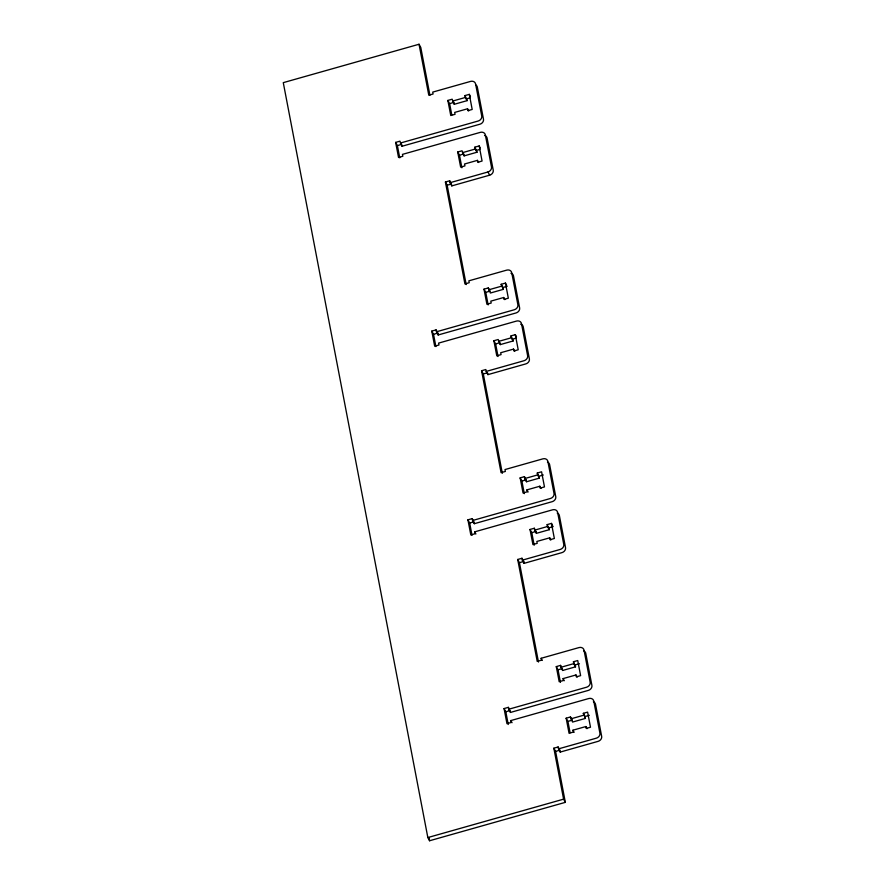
<?xml version="1.0" encoding="UTF-8"?>
<svg xmlns="http://www.w3.org/2000/svg" width="885" height="885" viewBox="0 0 885 885"><rect width="100%" height="100%" fill="white"/><g stroke="black" fill="none" stroke-linecap="round" stroke-linejoin="round"><path stroke-width="1.33" d="M429.922 95.215L420.773 47.447L419.036 44.25L283.277 82.648L427.842 837.553L429.579 840.75L565.338 802.352L555.581 751.398L553.844 748.201L558.125 746.984L559.873 750.181L555.581 751.398M468.707 110.913L467.545 108.778L454.691 112.417L455.045 114.309L450.764 115.515L447.865 100.425L452.158 99.209L454.259 104.286L467.114 100.647L465.012 95.569L469.304 94.363L470.466 96.487M452.512 101.1L465.377 97.461L467.114 100.647M447.865 100.425L449.613 103.611L453.894 102.406L454.259 104.286M466.76 98.766L469.968 97.859M558.125 746.984L558.49 748.876L596.357 738.167A4.502 3.794 -28.6 0 0 599.919 733.178L593.78 701.097A4.502 3.794 -28.6 0 0 588.768 698.531L510.888 720.556L511.242 722.448L506.961 723.664L504.074 708.564L508.355 707.347L508.72 709.239L586.6 687.214A4.502 3.794 -28.6 0 0 590.162 682.224L584.023 650.143A4.502 3.794 -28.6 0 0 579.011 647.577L541.144 658.285L541.498 660.177L537.217 661.383L517.703 559.475L521.984 558.258L522.349 560.15L560.216 549.441A4.502 3.794 -28.6 0 0 563.778 544.452L557.638 512.371A4.502 3.794 -28.6 0 0 552.627 509.804L474.747 531.83L475.112 533.721L470.82 534.938L467.933 519.838L472.214 518.621L472.579 520.513L550.459 498.476A4.502 3.794 -28.6 0 0 554.021 493.498L547.881 461.406A4.502 3.794 -28.6 0 0 542.87 458.85L505.003 469.559L505.357 471.451L501.076 472.656L481.562 370.749L485.843 369.532L486.208 371.423L524.075 360.715A4.502 3.794 -28.6 0 0 527.637 355.726L521.497 323.644A4.502 3.794 -28.6 0 0 516.486 321.078L438.606 343.103L438.971 344.995L434.679 346.212L431.791 331.112L436.073 329.895L436.438 331.786L514.318 309.75A4.502 3.794 -28.6 0 0 517.88 304.772L511.74 272.68A4.502 3.794 -28.6 0 0 506.729 270.124L468.862 280.833L469.216 282.724L464.935 283.93L445.42 182.022L449.702 180.805L450.067 182.697L487.934 171.989A4.502 3.794 -28.6 0 0 491.496 167L485.356 134.918A4.502 3.794 -28.6 0 0 480.345 132.352L402.465 154.377L402.83 156.269L398.538 157.486L395.65 142.385L399.931 141.169L402.033 146.246L479.913 124.221A4.502 3.794 -28.6 0 0 483.487 119.232L477.336 87.15A4.502 3.794 -28.6 0 0 475.577 84.838M400.297 143.06L478.177 121.024A4.502 3.794 -28.6 0 0 481.739 116.046L475.599 83.953A4.502 3.794 -28.6 0 0 470.588 81.398L432.721 92.106L433.075 93.998L428.794 95.204L419.036 44.25M395.65 142.385L397.387 145.571L401.403 144.443M478.586 162.497L477.424 160.362L464.559 164.002L464.924 165.893L460.642 167.11L457.744 152.01L462.036 150.793L464.138 155.871L476.993 152.231L474.891 147.153L479.183 145.948L480.345 148.072M462.39 152.685L475.256 149.045L476.993 152.231M457.744 152.01L459.492 155.196L463.773 153.99L464.138 155.871M476.639 150.35L479.847 149.443M445.42 182.022L447.157 185.208L451.45 184.003L451.804 185.883L489.67 175.175A4.502 3.794 -28.6 0 0 493.244 170.185L487.093 138.104A4.502 3.794 -28.6 0 0 484.549 135.494M484.006 289.152L488.299 287.935L490.036 291.132L485.754 292.338L484.006 289.152L486.905 304.252L491.186 303.035L490.821 301.143L503.687 297.504L504.848 299.639M488.299 287.935L490.401 293.012L503.255 289.373L501.153 284.295L505.446 283.089L506.607 285.213M488.653 289.826L501.518 286.187M501.153 284.295L502.901 287.492L507.182 286.275M431.791 331.112L433.528 334.298L437.544 333.169M436.438 331.786L438.175 334.973L516.055 312.947A4.502 3.794 -28.6 0 0 519.628 307.958L513.477 275.877A4.502 3.794 -28.6 0 0 510.933 273.266M514.727 351.223L513.566 349.099L500.7 352.728L501.065 354.62L496.784 355.836L493.885 340.736L498.178 339.519L500.279 344.597L513.134 340.968L511.032 335.88L515.324 334.674L516.486 336.798M498.532 341.411L511.397 337.771L513.134 340.968M493.885 340.736L495.633 343.922L499.914 342.716L500.279 344.597M512.78 339.077L515.988 338.17M481.562 370.749L483.298 373.946L487.314 372.806M486.208 371.423L487.945 374.62L525.812 363.901A4.502 3.794 -28.6 0 0 529.385 358.912L523.234 326.83A4.502 3.794 -28.6 0 0 520.69 324.22M520.148 477.878L524.44 476.661L526.542 481.739L539.396 478.11L537.295 473.021L541.587 471.816L544.474 486.916L540.193 488.122L539.828 486.241L526.962 489.87L527.327 491.761L523.046 492.978L520.148 477.878L521.896 481.064L524.296 493.653M524.44 476.661L524.794 478.553L537.66 474.913L539.396 478.11M521.896 481.064L526.177 479.858M539.042 476.219L543.324 475.002M467.933 519.838L469.669 523.024L473.962 521.818L472.214 518.621M472.579 520.513L474.316 523.699L552.196 501.673A4.502 3.794 -28.6 0 0 555.769 496.684L549.618 464.603A4.502 3.794 -28.6 0 0 547.472 462.125M550.868 539.95L549.707 537.826L536.841 541.454L537.206 543.346L532.925 544.563L530.026 529.462L534.319 528.245L536.421 533.323L549.275 529.695L547.173 524.606L551.466 523.4L552.627 525.524M534.319 528.245L534.673 530.137L547.538 526.498L549.275 529.695M530.026 529.462L531.774 532.648L536.056 531.442M548.921 527.803L553.202 526.586M517.703 559.475L519.44 562.672L523.455 561.533M522.349 560.15L524.086 563.347L561.953 552.627A4.502 3.794 -28.6 0 0 565.526 547.649L559.375 515.557A4.502 3.794 -28.6 0 0 557.229 513.079M556.289 666.604L560.581 665.387L562.683 670.465L575.538 666.836L573.436 661.748L577.728 660.542L580.615 675.642L576.334 676.848L575.969 674.967L563.103 678.596L563.468 680.488L559.187 681.704L556.289 666.604L558.037 669.79L560.437 682.379M560.581 665.387L560.935 667.279L573.801 663.639L575.538 666.836M558.037 669.79L562.318 668.584M575.184 664.945L579.465 663.728M504.074 708.564L505.811 711.761L510.092 710.544L510.457 712.436L588.337 690.4A4.502 3.794 -28.6 0 0 591.91 685.41L585.759 653.329A4.502 3.794 -28.6 0 0 583.613 650.851M566.168 718.189L570.46 716.972L572.197 720.169L567.916 721.386L566.168 718.189L569.066 733.289L573.347 732.072L572.982 730.191L585.848 726.552L587.009 728.676M570.46 716.972L572.562 722.06L585.416 718.421L583.315 713.332L587.607 712.126L590.494 727.227L586.213 728.432L585.848 726.552M570.814 718.863L583.68 715.224M583.315 713.332L585.062 716.529L589.344 715.312M558.49 748.876L560.227 752.073L598.094 741.353A4.502 3.794 -28.6 0 0 601.667 736.375L595.517 704.283A4.502 3.794 -28.6 0 0 593.37 701.805M427.842 837.553L563.601 799.155L565.338 802.352M487.934 171.989L489.67 175.175M449.702 180.805L450.863 182.941M450.067 182.697L451.804 185.883M539.828 486.241L540.989 488.365M524.794 478.553L526.542 481.739M526.962 489.87L528.124 492.005M436.073 329.895L437.821 333.092M534.673 530.137L536.421 533.323M521.984 558.258L523.732 561.455M575.969 674.967L577.131 677.091M560.935 667.279L562.683 670.465M563.103 678.596L564.265 680.731M474.747 531.83L475.909 533.965M541.144 658.285L542.306 660.42M572.982 730.191L574.144 732.315M508.355 707.347L509.517 709.482M508.72 709.239L510.457 712.436M510.888 720.556L512.05 722.691M469.304 94.363L472.192 109.452L467.911 110.669L467.545 108.778M479.183 145.948L482.071 161.037L477.789 162.254L477.424 160.362M505.446 283.089L508.333 298.179L504.052 299.395L503.687 297.504M515.324 334.674L518.212 349.774L513.931 350.98L513.566 349.099M551.466 523.4L554.353 538.5L550.072 539.706L549.707 537.826M502.901 287.492L503.255 289.373M585.062 716.529L585.416 718.421M465.012 95.569L465.377 97.461M474.891 147.153L475.256 149.045M511.032 335.88L511.397 337.771M537.295 473.021L537.66 474.913M547.173 524.606L547.538 526.498M573.436 661.748L573.801 663.639M449.613 103.611L451.781 114.939M459.492 155.196L461.893 167.785M485.754 292.338L488.155 304.927M495.633 343.922L498.034 356.511M531.774 532.648L534.175 545.237M567.916 721.386L570.084 732.703M487.657 373.083L487.945 374.62M523.754 561.577L524.086 563.347M560.006 750.889L560.227 752.073M447.157 185.208L466.185 284.583M483.298 373.946L502.326 473.309M519.44 562.672L538.467 662.035M553.844 748.201L563.601 799.155M401.746 144.72L402.033 146.246M437.843 333.202L438.175 334.973M474.117 522.637L474.316 523.699M397.387 145.571L399.732 157.84M433.528 334.298L435.874 346.566M469.669 523.024L472.015 535.292M505.811 711.761L508.244 724.494M429.07 838.051L429.579 840.75"/></g></svg>
